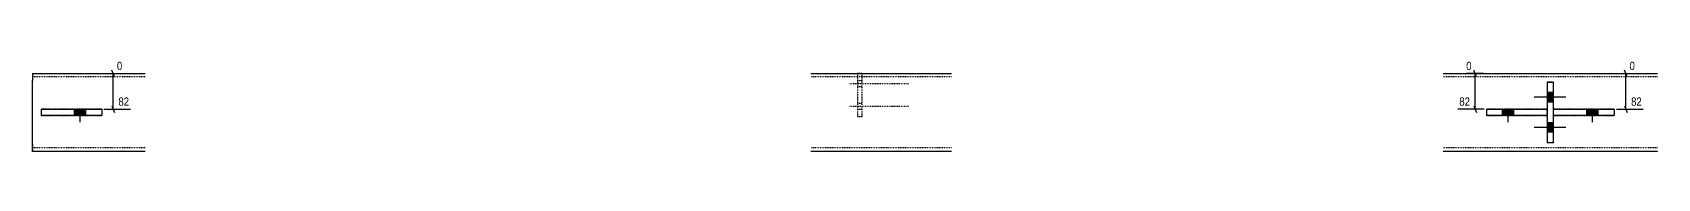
# Model space of a CAD drawing. Header units: millimetres. Extents: x 12 to 50734, y 7 to 1227.
# Drawn here: x 15943 to 19695, y 132 to 344 of the extents above; entities that cross this region are included whole.
import ezdxf

# ---------------------------------------------------------------- set-up
doc = ezdxf.new("R2010")
doc.units = ezdxf.units.MM
doc.linetypes.add('DXK_LINE_DOT2', pattern=[3.9198, 1.9599, -1.9599])
doc.layers.add('MÅLSÆTNING', color=7, linetype='Continuous')
doc.layers.add('STÅL', color=7, linetype='Continuous')
doc.styles.add('Arial Narrow', font='ARIALN.TTF', dxfattribs={"height": 0.2})

msp = doc.modelspace()

# ---------------------------------------------------------------- hatches: boundary and pattern name
at = {"layer": 'STÅL', "linetype": 'Continuous'}
for points in [[(19455.2, 246), (19455.2, 268), (19440.2, 268), (19440.2, 246)], [(16065.7, 229.5), (16039.7, 229.5), (16039.7, 214.5), (16065.7, 214.5)], [(19363.2, 229.5), (19337.2, 229.5), (19337.2, 214.5), (19363.2, 214.5)], [(19558.2, 229.5), (19532.2, 229.5), (19532.2, 214.5), (19558.2, 214.5)], [(19455.2, 176), (19455.2, 198), (19440.2, 198), (19440.2, 176)]]:
    msp.add_hatch(color=96, dxfattribs=at).paths.add_polyline_path(points)

# ---------------------------------------------------------------- linework, layer by layer
at = {"layer": 'MÅLSÆTNING', "color": 7, "linetype": 'Continuous'}
for p, q in [((16100.5, 312), (16149.9, 312)), ((16132.2, 304.5), (16126.2, 319.5)), ((16129.2, 229.5), (16129.2, 312)), ((19294.3, 312), (19253.5, 312)), ((19277.2, 304.5), (19271.2, 319.5)), ((19274.2, 229.5), (19274.2, 312)), ((19598.6, 312), (19642.9, 312)), ((19625.2, 304.5), (19619.2, 319.5)), ((19622.2, 229.5), (19622.2, 312)), ((16107.7, 229.5), (16169.3, 229.5)), ((16126.2, 237), (16132.2, 222)), ((19295.2, 229.5), (19234, 229.5)), ((19271.2, 237), (19277.2, 222)), ((19600.2, 229.5), (19662.4, 229.5)), ((19619.2, 237), (19625.2, 222))]:
    msp.add_line(p, q, dxfattribs=at)
at = {"layer": 'STÅL', "color": 2, "linetype": 'Continuous'}
for p, q in [((15942.7, 312), (15942.7, 296)), ((15942.7, 312), (16202.7, 312)), ((17740.2, 312), (18065.2, 312)), ((19200.2, 312), (19695.2, 312)), ((15942.7, 148), (15942.7, 296)), ((19440.2, 292), (19440.2, 152)), ((19440.2, 292), (19455.2, 292)), ((19455.2, 152), (19455.2, 292)), ((15962.7, 229.5), (15962.7, 214.5)), ((15962.7, 229.5), (16102.7, 229.5)), ((16102.7, 229.5), (16102.7, 214.5)), ((19300.2, 229.5), (19300.2, 214.5)), ((19300.2, 229.5), (19440.2, 229.5)), ((19455.2, 229.5), (19595.2, 229.5)), ((19595.2, 229.5), (19595.2, 214.5)), ((15962.7, 214.5), (15962.7, 214.5)), ((16102.7, 214.5), (15962.7, 214.5)), ((16102.7, 214.5), (16102.7, 214.5)), ((19300.2, 214.5), (19300.2, 214.5)), ((19440.2, 214.5), (19300.2, 214.5)), ((19595.2, 214.5), (19455.2, 214.5)), ((19595.2, 214.5), (19595.2, 214.5)), ((19455.2, 152), (19440.2, 152)), ((15942.7, 132), (15942.7, 148)), ((16202.7, 132), (15942.7, 132)), ((18065.2, 132), (17740.2, 132)), ((19695.2, 132), (19200.2, 132))]:
    msp.add_line(p, q, dxfattribs=at)
at = {"layer": 'STÅL', "color": 7, "linetype": 'DXK_LINE_DOT2'}
for p, q in [((15942.7, 312), (15942.7, 307.3)), ((16202.7, 304), (15942.7, 304)), ((18065.2, 304), (17740.2, 304)), ((17857.7, 312), (17847.7, 312)), ((17847.7, 312), (17847.7, 212)), ((17857.7, 312), (17857.7, 212)), ((19695.2, 304), (19200.2, 304)), ((19455.2, 292), (19440.2, 292)), ((15962.7, 229.5), (15962.7, 229.5)), ((16102.7, 229.5), (15962.7, 229.5)), ((16102.7, 229.5), (16102.7, 229.5)), ((19300.2, 229.5), (19300.2, 229.5)), ((19440.2, 229.5), (19300.2, 229.5)), ((19440.2, 214.5), (19440.2, 229.5)), ((19455.2, 214.5), (19455.2, 229.5)), ((19595.2, 229.5), (19455.2, 229.5)), ((19595.2, 229.5), (19595.2, 229.5)), ((15962.7, 214.5), (16102.7, 214.5)), ((17857.7, 212), (17847.7, 212)), ((19300.2, 214.5), (19440.2, 214.5)), ((19440.2, 214.5), (19440.2, 214.5)), ((19455.2, 214.5), (19455.2, 214.5)), ((19455.2, 214.5), (19595.2, 214.5)), ((15942.7, 148), (15942.7, 133.2)), ((16202.7, 140), (15942.7, 140)), ((18065.2, 140), (17740.2, 140)), ((19695.2, 140), (19200.2, 140))]:
    msp.add_line(p, q, dxfattribs=at)
at = {"layer": 'STÅL', "color": 96, "linetype": 'DXK_LINE_DOT2'}
for p, q in [((17965.2, 288), (17827.7, 288)), ((17857.7, 295), (17847.7, 295)), ((17857.7, 281), (17847.7, 281)), ((17965.2, 236), (17827.7, 236)), ((17857.7, 243), (17847.7, 243)), ((17857.7, 229), (17847.7, 229))]:
    msp.add_line(p, q, dxfattribs=at)
at = {"layer": 'STÅL', "color": 96, "linetype": 'Continuous'}
for p, q in [((19455.2, 268), (19440.2, 268)), ((16039.7, 214.5), (16039.7, 229.5)), ((16052.7, 199.5), (16052.7, 229.5)), ((16065.7, 214.5), (16065.7, 229.5)), ((19337.2, 214.5), (19337.2, 229.5)), ((19350.2, 199.5), (19350.2, 229.5)), ((19363.2, 214.5), (19363.2, 229.5)), ((19483.2, 257), (19410.2, 257)), ((19455.2, 246), (19440.2, 246)), ((19532.2, 214.5), (19532.2, 229.5)), ((19545.2, 199.5), (19545.2, 229.5)), ((19558.2, 214.5), (19558.2, 229.5)), ((19455.2, 198), (19440.2, 198)), ((19483.2, 187), (19410.2, 187)), ((19455.2, 176), (19440.2, 176))]:
    msp.add_line(p, q, dxfattribs=at)

# ---------------------------------------------------------------- next in the draw order: wipeouts: each hides what was drawn before it
at = {"color": 0, "linetype": 'Continuous'}
for points in [[(16153.9, 316), (16153.9, 344), (16133.7, 344), (16133.7, 316)], [(19269.7, 316), (19269.7, 344), (19249.5, 344), (19249.5, 316)], [(19646.9, 316), (19646.9, 344), (19626.7, 344), (19626.7, 316)], [(16169.7, 233.5), (16169.7, 261.5), (16137.3, 261.5), (16137.3, 233.5)], [(19266.1, 233.5), (19266.1, 261.5), (19233.7, 261.5), (19233.7, 233.5)], [(19662.7, 233.5), (19662.7, 261.5), (19630.4, 261.5), (19630.4, 233.5)]]:
    msp.add_wipeout(points, dxfattribs=at).dxf.layer = 'MÅLSÆTNING'

# ---------------------------------------------------------------- next in the draw order: texts
at = {"layer": 'MÅLSÆTNING', "color": 3, "linetype": 'Continuous', "style": 'Arial Narrow'}
for s, height, p in [('0', 19.1, (16137.7, 320)), ('0', 19.1, (19253.5, 320)), ('0', 19.1, (19630.7, 320)), ('82', 19.09, (16141.3, 237.5)), ('82', 19.09, (19237.7, 237.5)), ('82', 19.09, (19634.4, 237.5))]:
    msp.add_text(s, height=height, dxfattribs=at).set_placement(p)

doc.saveas('drawing.dxf')
